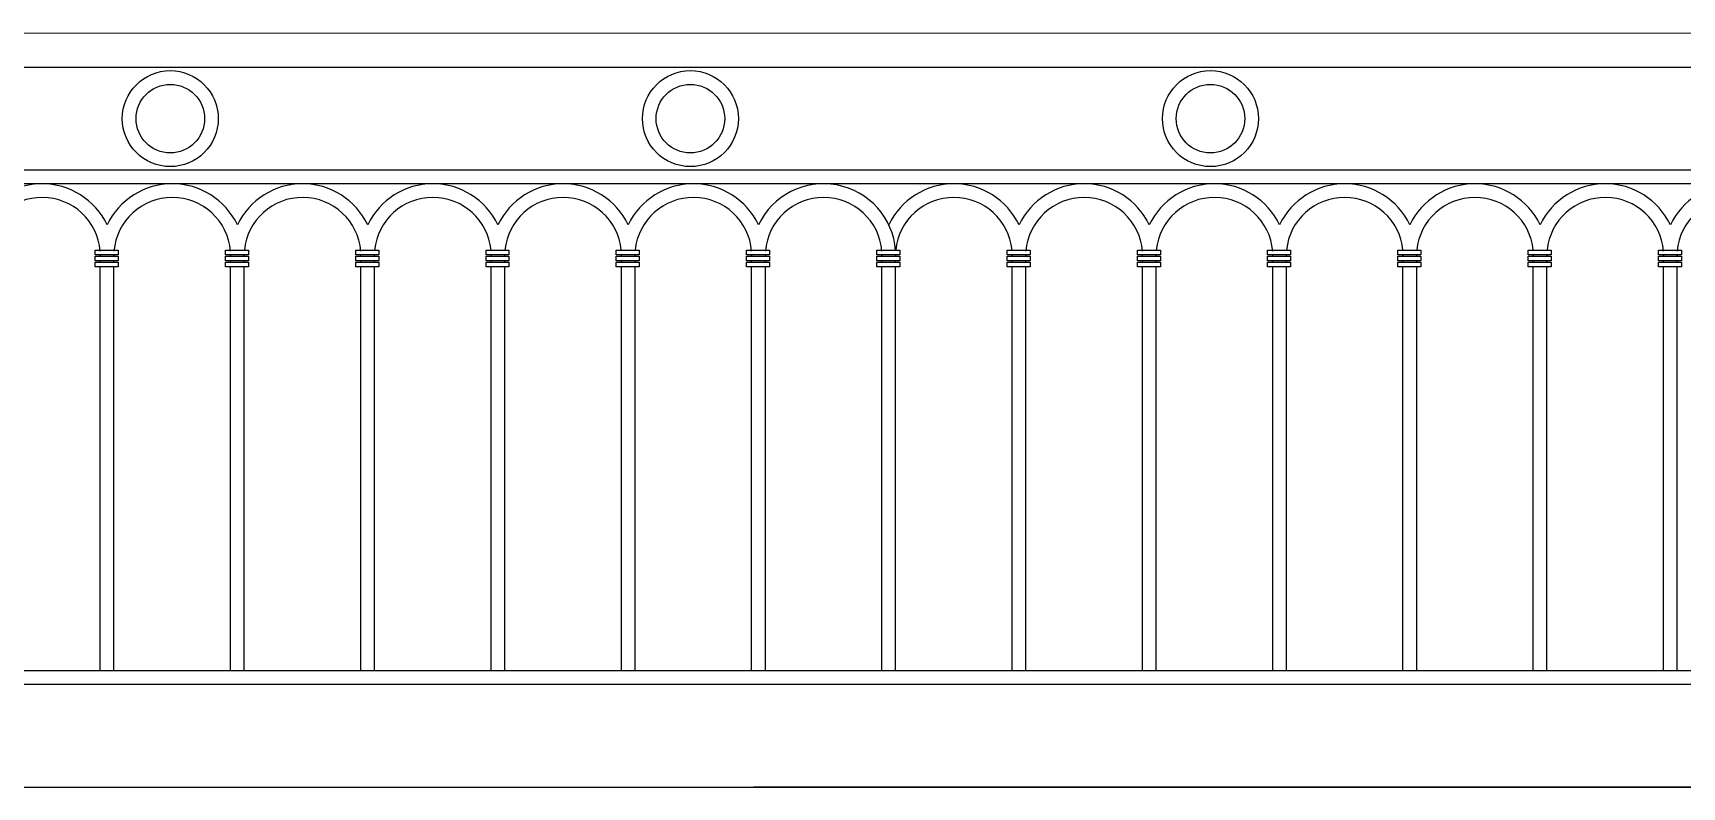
# Model space of a CAD drawing. Header units: millimetres. Extents: x -2065.59 to -2056.61, y 1261.72 to 1262.82.
# Drawn here: x -2061.407 to -2059.002, y 1261.72 to 1262.82 of the extents above; entities that cross this region are included whole.
import ezdxf

# ---------------------------------------------------------------- set-up
doc = ezdxf.new("R2010")
doc.units = ezdxf.units.MM

msp = doc.modelspace()

# ---------------------------------------------------------------- linework, layer by layer
at = {"color": 2}
for p, q in [((-2065.0173, 1262.8197), (-2056.8171, 1262.8196)), ((-2065.0173, 1262.7697), (-2056.8671, 1262.7696)), ((-2056.9171, 1262.6197), (-2065.4887, 1262.6197)), ((-2056.9371, 1262.5997), (-2065.2787, 1262.5997)), ((-2061.3087, 1262.4942), (-2061.3087, 1262.4959)), ((-2061.3087, 1262.4942), (-2061.3087, 1262.4959)), ((-2061.3087, 1262.4942), (-2061.3087, 1262.4959)), ((-2061.2887, 1262.4942), (-2061.2887, 1262.4959)), ((-2061.2887, 1262.4942), (-2061.2887, 1262.4959)), ((-2061.2887, 1262.4942), (-2061.2887, 1262.4959)), ((-2061.2887, 1262.4942), (-2061.2887, 1262.4959)), ((-2061.1187, 1262.4942), (-2061.1187, 1262.4959)), ((-2061.1187, 1262.4942), (-2061.1187, 1262.4959)), ((-2061.1187, 1262.4942), (-2061.1187, 1262.4959)), ((-2061.0987, 1262.4942), (-2061.0987, 1262.4959)), ((-2061.0987, 1262.4942), (-2061.0987, 1262.4959)), ((-2061.0987, 1262.4942), (-2061.0987, 1262.4959)), ((-2061.0987, 1262.4942), (-2061.0987, 1262.4959)), ((-2061.0987, 1262.4942), (-2061.0987, 1262.4959)), ((-2061.0987, 1262.4942), (-2061.0987, 1262.4959)), ((-2061.0987, 1262.4942), (-2061.0987, 1262.4959)), ((-2060.9287, 1262.4942), (-2060.9287, 1262.4959)), ((-2060.9287, 1262.4942), (-2060.9287, 1262.4959)), ((-2060.9287, 1262.4942), (-2060.9287, 1262.4959)), ((-2060.9087, 1262.4942), (-2060.9087, 1262.4959)), ((-2060.9087, 1262.4942), (-2060.9087, 1262.4959)), ((-2060.9087, 1262.4942), (-2060.9087, 1262.4959)), ((-2060.9087, 1262.4942), (-2060.9087, 1262.4959)), ((-2060.7387, 1262.4942), (-2060.7387, 1262.4959)), ((-2060.7387, 1262.4942), (-2060.7387, 1262.4959)), ((-2060.7387, 1262.4942), (-2060.7387, 1262.4959)), ((-2060.7187, 1262.4942), (-2060.7187, 1262.4959)), ((-2060.7187, 1262.4942), (-2060.7187, 1262.4959)), ((-2060.7187, 1262.4942), (-2060.7187, 1262.4959)), ((-2060.7187, 1262.4942), (-2060.7187, 1262.4959)), ((-2060.5487, 1262.4942), (-2060.5487, 1262.4959)), ((-2060.5487, 1262.4942), (-2060.5487, 1262.4959)), ((-2060.5487, 1262.4942), (-2060.5487, 1262.4959)), ((-2060.5287, 1262.4942), (-2060.5287, 1262.4959)), ((-2060.5287, 1262.4942), (-2060.5287, 1262.4959)), ((-2060.5287, 1262.4942), (-2060.5287, 1262.4959)), ((-2060.5287, 1262.4942), (-2060.5287, 1262.4959)), ((-2060.3587, 1262.4942), (-2060.3587, 1262.4959)), ((-2060.3587, 1262.4942), (-2060.3587, 1262.4959)), ((-2060.3587, 1262.4942), (-2060.3587, 1262.4959)), ((-2060.3387, 1262.4942), (-2060.3387, 1262.4959)), ((-2060.3387, 1262.4942), (-2060.3387, 1262.4959)), ((-2060.3387, 1262.4942), (-2060.3387, 1262.4959)), ((-2060.3387, 1262.4942), (-2060.3387, 1262.4959)), ((-2060.1687, 1262.4942), (-2060.1687, 1262.4959)), ((-2060.1687, 1262.4942), (-2060.1687, 1262.4959)), ((-2060.1687, 1262.4942), (-2060.1687, 1262.4959)), ((-2060.1687, 1262.4942), (-2060.1687, 1262.4959)), ((-2060.1687, 1262.4942), (-2060.1687, 1262.4959)), ((-2060.1687, 1262.4942), (-2060.1687, 1262.4959)), ((-2060.1487, 1262.4942), (-2060.1487, 1262.4959)), ((-2060.1487, 1262.4942), (-2060.1487, 1262.4959)), ((-2060.1487, 1262.4942), (-2060.1487, 1262.4959)), ((-2060.1487, 1262.4942), (-2060.1487, 1262.4959)), ((-2060.1487, 1262.4942), (-2060.1487, 1262.4959)), ((-2060.1487, 1262.4942), (-2060.1487, 1262.4959)), ((-2060.1487, 1262.4942), (-2060.1487, 1262.4959)), ((-2060.1487, 1262.4942), (-2060.1487, 1262.4959)), ((-2059.9787, 1262.4942), (-2059.9787, 1262.4959)), ((-2059.9787, 1262.4942), (-2059.9787, 1262.4959)), ((-2059.9787, 1262.4942), (-2059.9787, 1262.4959)), ((-2059.9787, 1262.4942), (-2059.9787, 1262.4959)), ((-2059.9787, 1262.4942), (-2059.9787, 1262.4959)), ((-2059.9787, 1262.4942), (-2059.9787, 1262.4959)), ((-2059.9787, 1262.4942), (-2059.9787, 1262.4959)), ((-2059.9787, 1262.4942), (-2059.9787, 1262.4959)), ((-2059.9787, 1262.4942), (-2059.9787, 1262.4959)), ((-2059.9587, 1262.4942), (-2059.9587, 1262.4959)), ((-2059.9587, 1262.4942), (-2059.9587, 1262.4959)), ((-2059.9587, 1262.4942), (-2059.9587, 1262.4959)), ((-2059.9587, 1262.4942), (-2059.9587, 1262.4959)), ((-2059.9587, 1262.4942), (-2059.9587, 1262.4959)), ((-2059.9587, 1262.4942), (-2059.9587, 1262.4959)), ((-2059.9587, 1262.4942), (-2059.9587, 1262.4959)), ((-2059.9587, 1262.4942), (-2059.9587, 1262.4959)), ((-2059.9587, 1262.4942), (-2059.9587, 1262.4959)), ((-2059.9587, 1262.4942), (-2059.9587, 1262.4959)), ((-2059.9587, 1262.4942), (-2059.9587, 1262.4959)), ((-2059.9587, 1262.4942), (-2059.9587, 1262.4959)), ((-2059.7887, 1262.4942), (-2059.7887, 1262.4959)), ((-2059.7887, 1262.4942), (-2059.7887, 1262.4959)), ((-2059.7887, 1262.4942), (-2059.7887, 1262.4959)), ((-2059.7687, 1262.4942), (-2059.7687, 1262.4959)), ((-2059.7687, 1262.4942), (-2059.7687, 1262.4959)), ((-2059.7687, 1262.4942), (-2059.7687, 1262.4959)), ((-2059.7687, 1262.4942), (-2059.7687, 1262.4959)), ((-2059.7687, 1262.4942), (-2059.7687, 1262.4959)), ((-2059.7687, 1262.4942), (-2059.7687, 1262.4959)), ((-2059.7687, 1262.4942), (-2059.7687, 1262.4959)), ((-2059.5987, 1262.4942), (-2059.5987, 1262.4959)), ((-2059.5987, 1262.4942), (-2059.5987, 1262.4959)), ((-2059.5987, 1262.4942), (-2059.5987, 1262.4959)), ((-2059.5787, 1262.4942), (-2059.5787, 1262.4959)), ((-2059.5787, 1262.4942), (-2059.5787, 1262.4959)), ((-2059.5787, 1262.4942), (-2059.5787, 1262.4959)), ((-2059.5787, 1262.4942), (-2059.5787, 1262.4959)), ((-2059.4087, 1262.4942), (-2059.4087, 1262.4959)), ((-2059.4087, 1262.4942), (-2059.4087, 1262.4959)), ((-2059.4087, 1262.4942), (-2059.4087, 1262.4959)), ((-2059.3887, 1262.4942), (-2059.3887, 1262.4959)), ((-2059.3887, 1262.4942), (-2059.3887, 1262.4959)), ((-2059.3887, 1262.4942), (-2059.3887, 1262.4959)), ((-2059.3887, 1262.4942), (-2059.3887, 1262.4959)), ((-2059.2187, 1262.4942), (-2059.2187, 1262.4959)), ((-2059.2187, 1262.4942), (-2059.2187, 1262.4959)), ((-2059.2187, 1262.4942), (-2059.2187, 1262.4959)), ((-2059.1987, 1262.4942), (-2059.1987, 1262.4959)), ((-2059.1987, 1262.4942), (-2059.1987, 1262.4959)), ((-2059.1987, 1262.4942), (-2059.1987, 1262.4959)), ((-2059.1987, 1262.4942), (-2059.1987, 1262.4959)), ((-2059.0287, 1262.4942), (-2059.0287, 1262.4959)), ((-2059.0287, 1262.4942), (-2059.0287, 1262.4959)), ((-2059.0287, 1262.4942), (-2059.0287, 1262.4959)), ((-2059.0087, 1262.4942), (-2059.0087, 1262.4959)), ((-2059.0087, 1262.4942), (-2059.0087, 1262.4959)), ((-2059.0087, 1262.4942), (-2059.0087, 1262.4959)), ((-2059.0087, 1262.4942), (-2059.0087, 1262.4959)), ((-2061.3087, 1262.4855), (-2061.3087, 1262.4872)), ((-2061.3087, 1262.4855), (-2061.3087, 1262.4872)), ((-2061.3087, 1262.4855), (-2061.3087, 1262.4872)), ((-2061.3087, 1261.8897), (-2061.3087, 1262.4785)), ((-2061.3087, 1261.8897), (-2061.3087, 1262.4785)), ((-2061.2887, 1262.4855), (-2061.2887, 1262.4872)), ((-2061.2887, 1262.4855), (-2061.2887, 1262.4872)), ((-2061.2887, 1262.4855), (-2061.2887, 1262.4872)), ((-2061.2887, 1262.4855), (-2061.2887, 1262.4872)), ((-2061.2887, 1262.4855), (-2061.2887, 1262.4872)), ((-2061.2887, 1261.8897), (-2061.2887, 1262.4785)), ((-2061.2887, 1261.8897), (-2061.2887, 1262.4785)), ((-2061.1187, 1262.4855), (-2061.1187, 1262.4872)), ((-2061.1187, 1262.4855), (-2061.1187, 1262.4872)), ((-2061.1187, 1262.4855), (-2061.1187, 1262.4872)), ((-2061.1187, 1261.8897), (-2061.1187, 1262.4785)), ((-2061.1187, 1261.8897), (-2061.1187, 1262.4785)), ((-2061.0987, 1262.4855), (-2061.0987, 1262.4872)), ((-2061.0987, 1262.4855), (-2061.0987, 1262.4872)), ((-2061.0987, 1262.4855), (-2061.0987, 1262.4872)), ((-2061.0987, 1262.4855), (-2061.0987, 1262.4872)), ((-2061.0987, 1262.4855), (-2061.0987, 1262.4872)), ((-2061.0987, 1262.4855), (-2061.0987, 1262.4872)), ((-2061.0987, 1262.4855), (-2061.0987, 1262.4872)), ((-2061.0987, 1262.4855), (-2061.0987, 1262.4872)), ((-2061.0987, 1261.8897), (-2061.0987, 1262.4785)), ((-2061.0987, 1261.8897), (-2061.0987, 1262.4785)), ((-2061.0987, 1261.8897), (-2061.0987, 1262.4785)), ((-2061.0987, 1261.8897), (-2061.0987, 1262.4785)), ((-2061.0987, 1261.8897), (-2061.0987, 1262.4785)), ((-2060.9287, 1262.4855), (-2060.9287, 1262.4872)), ((-2060.9287, 1262.4855), (-2060.9287, 1262.4872)), ((-2060.9287, 1262.4855), (-2060.9287, 1262.4872)), ((-2060.9287, 1261.8897), (-2060.9287, 1262.4785)), ((-2060.9287, 1261.8897), (-2060.9287, 1262.4785)), ((-2060.9087, 1262.4855), (-2060.9087, 1262.4872)), ((-2060.9087, 1262.4855), (-2060.9087, 1262.4872)), ((-2060.9087, 1262.4855), (-2060.9087, 1262.4872)), ((-2060.9087, 1262.4855), (-2060.9087, 1262.4872)), ((-2060.9087, 1262.4855), (-2060.9087, 1262.4872)), ((-2060.9087, 1261.8897), (-2060.9087, 1262.4785)), ((-2060.9087, 1261.8897), (-2060.9087, 1262.4785)), ((-2060.7387, 1262.4855), (-2060.7387, 1262.4872)), ((-2060.7387, 1262.4855), (-2060.7387, 1262.4872)), ((-2060.7387, 1262.4855), (-2060.7387, 1262.4872)), ((-2060.7387, 1261.8897), (-2060.7387, 1262.4785)), ((-2060.7387, 1261.8897), (-2060.7387, 1262.4785)), ((-2060.7187, 1262.4855), (-2060.7187, 1262.4872)), ((-2060.7187, 1262.4855), (-2060.7187, 1262.4872)), ((-2060.7187, 1262.4855), (-2060.7187, 1262.4872)), ((-2060.7187, 1262.4855), (-2060.7187, 1262.4872)), ((-2060.7187, 1262.4855), (-2060.7187, 1262.4872)), ((-2060.7187, 1261.8897), (-2060.7187, 1262.4785)), ((-2060.7187, 1261.8897), (-2060.7187, 1262.4785)), ((-2060.5487, 1262.4855), (-2060.5487, 1262.4872)), ((-2060.5487, 1262.4855), (-2060.5487, 1262.4872)), ((-2060.5487, 1262.4855), (-2060.5487, 1262.4872)), ((-2060.5487, 1261.8897), (-2060.5487, 1262.4785)), ((-2060.5487, 1261.8897), (-2060.5487, 1262.4785)), ((-2060.5287, 1262.4855), (-2060.5287, 1262.4872)), ((-2060.5287, 1262.4855), (-2060.5287, 1262.4872)), ((-2060.5287, 1262.4855), (-2060.5287, 1262.4872)), ((-2060.5287, 1262.4855), (-2060.5287, 1262.4872)), ((-2060.5287, 1262.4855), (-2060.5287, 1262.4872)), ((-2060.5287, 1261.8897), (-2060.5287, 1262.4785)), ((-2060.5287, 1261.8897), (-2060.5287, 1262.4785)), ((-2060.3587, 1262.4855), (-2060.3587, 1262.4872)), ((-2060.3587, 1262.4855), (-2060.3587, 1262.4872)), ((-2060.3587, 1262.4855), (-2060.3587, 1262.4872)), ((-2060.3587, 1261.8897), (-2060.3587, 1262.4785)), ((-2060.3587, 1261.8897), (-2060.3587, 1262.4785)), ((-2060.3387, 1262.4855), (-2060.3387, 1262.4872)), ((-2060.3387, 1262.4855), (-2060.3387, 1262.4872)), ((-2060.3387, 1262.4855), (-2060.3387, 1262.4872)), ((-2060.3387, 1262.4855), (-2060.3387, 1262.4872)), ((-2060.3387, 1262.4855), (-2060.3387, 1262.4872)), ((-2060.3387, 1261.8897), (-2060.3387, 1262.4785)), ((-2060.3387, 1261.8897), (-2060.3387, 1262.4785)), ((-2060.1687, 1262.4855), (-2060.1687, 1262.4872)), ((-2060.1687, 1262.4855), (-2060.1687, 1262.4872)), ((-2060.1687, 1262.4855), (-2060.1687, 1262.4872)), ((-2060.1687, 1262.4855), (-2060.1687, 1262.4872)), ((-2060.1687, 1262.4855), (-2060.1687, 1262.4872)), ((-2060.1687, 1262.4855), (-2060.1687, 1262.4872)), ((-2060.1687, 1261.8897), (-2060.1687, 1262.4785)), ((-2060.1687, 1261.8897), (-2060.1687, 1262.4785)), ((-2060.1687, 1261.8897), (-2060.1687, 1262.4785)), ((-2060.1687, 1261.8897), (-2060.1687, 1262.4785)), ((-2060.1487, 1262.4855), (-2060.1487, 1262.4872)), ((-2060.1487, 1262.4855), (-2060.1487, 1262.4872)), ((-2060.1487, 1262.4855), (-2060.1487, 1262.4872)), ((-2060.1487, 1262.4855), (-2060.1487, 1262.4872)), ((-2060.1487, 1262.4855), (-2060.1487, 1262.4872)), ((-2060.1487, 1262.4855), (-2060.1487, 1262.4872)), ((-2060.1487, 1262.4855), (-2060.1487, 1262.4872)), ((-2060.1487, 1262.4855), (-2060.1487, 1262.4872)), ((-2060.1487, 1262.4855), (-2060.1487, 1262.4872)), ((-2060.1487, 1262.4855), (-2060.1487, 1262.4872)), ((-2060.1487, 1261.8897), (-2060.1487, 1262.4785)), ((-2060.1487, 1261.8897), (-2060.1487, 1262.4785)), ((-2060.1487, 1261.8897), (-2060.1487, 1262.4785)), ((-2060.1487, 1261.8897), (-2060.1487, 1262.4785)), ((-2059.9787, 1262.4855), (-2059.9787, 1262.4872)), ((-2059.9787, 1262.4855), (-2059.9787, 1262.4872)), ((-2059.9787, 1262.4855), (-2059.9787, 1262.4872)), ((-2059.9787, 1262.4855), (-2059.9787, 1262.4872)), ((-2059.9787, 1262.4855), (-2059.9787, 1262.4872)), ((-2059.9787, 1262.4855), (-2059.9787, 1262.4872)), ((-2059.9787, 1262.4855), (-2059.9787, 1262.4872)), ((-2059.9787, 1262.4855), (-2059.9787, 1262.4872)), ((-2059.9787, 1262.4855), (-2059.9787, 1262.4872)), ((-2059.9787, 1261.8897), (-2059.9787, 1262.4785)), ((-2059.9787, 1261.8897), (-2059.9787, 1262.4785)), ((-2059.9787, 1261.8897), (-2059.9787, 1262.4785)), ((-2059.9787, 1261.8897), (-2059.9787, 1262.4785)), ((-2059.9787, 1261.8897), (-2059.9787, 1262.4785)), ((-2059.9787, 1261.8897), (-2059.9787, 1262.4785)), ((-2059.9587, 1262.4855), (-2059.9587, 1262.4872)), ((-2059.9587, 1262.4855), (-2059.9587, 1262.4872)), ((-2059.9587, 1262.4855), (-2059.9587, 1262.4872)), ((-2059.9587, 1262.4855), (-2059.9587, 1262.4872)), ((-2059.9587, 1262.4855), (-2059.9587, 1262.4872)), ((-2059.9587, 1262.4855), (-2059.9587, 1262.4872)), ((-2059.9587, 1262.4855), (-2059.9587, 1262.4872)), ((-2059.9587, 1262.4855), (-2059.9587, 1262.4872)), ((-2059.9587, 1262.4855), (-2059.9587, 1262.4872)), ((-2059.9587, 1262.4855), (-2059.9587, 1262.4872)), ((-2059.9587, 1262.4855), (-2059.9587, 1262.4872)), ((-2059.9587, 1262.4855), (-2059.9587, 1262.4872)), ((-2059.9587, 1262.4855), (-2059.9587, 1262.4872)), ((-2059.9587, 1262.4855), (-2059.9587, 1262.4872)), ((-2059.9587, 1262.4855), (-2059.9587, 1262.4872)), ((-2059.9587, 1261.8897), (-2059.9587, 1262.4785)), ((-2059.9587, 1261.8897), (-2059.9587, 1262.4785)), ((-2059.9587, 1261.8897), (-2059.9587, 1262.4785)), ((-2059.9587, 1261.8897), (-2059.9587, 1262.4785)), ((-2059.9587, 1261.8897), (-2059.9587, 1262.4785)), ((-2059.9587, 1261.8897), (-2059.9587, 1262.4785)), ((-2059.7887, 1262.4855), (-2059.7887, 1262.4872)), ((-2059.7887, 1262.4855), (-2059.7887, 1262.4872)), ((-2059.7887, 1262.4855), (-2059.7887, 1262.4872)), ((-2059.7887, 1261.8897), (-2059.7887, 1262.4785)), ((-2059.7887, 1261.8897), (-2059.7887, 1262.4785)), ((-2059.7687, 1262.4855), (-2059.7687, 1262.4872)), ((-2059.7687, 1262.4855), (-2059.7687, 1262.4872)), ((-2059.7687, 1262.4855), (-2059.7687, 1262.4872)), ((-2059.7687, 1262.4855), (-2059.7687, 1262.4872)), ((-2059.7687, 1262.4855), (-2059.7687, 1262.4872)), ((-2059.7687, 1262.4855), (-2059.7687, 1262.4872)), ((-2059.7687, 1262.4855), (-2059.7687, 1262.4872)), ((-2059.7687, 1262.4855), (-2059.7687, 1262.4872)), ((-2059.7687, 1261.8897), (-2059.7687, 1262.4785)), ((-2059.7687, 1261.8897), (-2059.7687, 1262.4785)), ((-2059.7687, 1261.8897), (-2059.7687, 1262.4785)), ((-2059.7687, 1261.8897), (-2059.7687, 1262.4785)), ((-2059.7687, 1261.8897), (-2059.7687, 1262.4785)), ((-2059.5987, 1262.4855), (-2059.5987, 1262.4872)), ((-2059.5987, 1262.4855), (-2059.5987, 1262.4872)), ((-2059.5987, 1262.4855), (-2059.5987, 1262.4872)), ((-2059.5987, 1261.8897), (-2059.5987, 1262.4785)), ((-2059.5987, 1261.8897), (-2059.5987, 1262.4785)), ((-2059.5787, 1262.4855), (-2059.5787, 1262.4872)), ((-2059.5787, 1262.4855), (-2059.5787, 1262.4872)), ((-2059.5787, 1262.4855), (-2059.5787, 1262.4872)), ((-2059.5787, 1262.4855), (-2059.5787, 1262.4872)), ((-2059.5787, 1262.4855), (-2059.5787, 1262.4872)), ((-2059.5787, 1261.8897), (-2059.5787, 1262.4785)), ((-2059.5787, 1261.8897), (-2059.5787, 1262.4785)), ((-2059.4087, 1262.4855), (-2059.4087, 1262.4872)), ((-2059.4087, 1262.4855), (-2059.4087, 1262.4872)), ((-2059.4087, 1262.4855), (-2059.4087, 1262.4872)), ((-2059.4087, 1261.8897), (-2059.4087, 1262.4785)), ((-2059.4087, 1261.8897), (-2059.4087, 1262.4785)), ((-2059.3887, 1262.4855), (-2059.3887, 1262.4872)), ((-2059.3887, 1262.4855), (-2059.3887, 1262.4872)), ((-2059.3887, 1262.4855), (-2059.3887, 1262.4872)), ((-2059.3887, 1262.4855), (-2059.3887, 1262.4872)), ((-2059.3887, 1262.4855), (-2059.3887, 1262.4872)), ((-2059.3887, 1261.8897), (-2059.3887, 1262.4785)), ((-2059.3887, 1261.8897), (-2059.3887, 1262.4785)), ((-2059.2187, 1262.4855), (-2059.2187, 1262.4872)), ((-2059.2187, 1262.4855), (-2059.2187, 1262.4872)), ((-2059.2187, 1262.4855), (-2059.2187, 1262.4872)), ((-2059.2187, 1261.8897), (-2059.2187, 1262.4785)), ((-2059.2187, 1261.8897), (-2059.2187, 1262.4785)), ((-2059.1987, 1262.4855), (-2059.1987, 1262.4872)), ((-2059.1987, 1262.4855), (-2059.1987, 1262.4872)), ((-2059.1987, 1262.4855), (-2059.1987, 1262.4872)), ((-2059.1987, 1262.4855), (-2059.1987, 1262.4872)), ((-2059.1987, 1262.4855), (-2059.1987, 1262.4872)), ((-2059.1987, 1261.8897), (-2059.1987, 1262.4785)), ((-2059.1987, 1261.8897), (-2059.1987, 1262.4785)), ((-2059.0287, 1262.4855), (-2059.0287, 1262.4872)), ((-2059.0287, 1262.4855), (-2059.0287, 1262.4872)), ((-2059.0287, 1262.4855), (-2059.0287, 1262.4872)), ((-2059.0287, 1261.8897), (-2059.0287, 1262.4785)), ((-2059.0287, 1261.8897), (-2059.0287, 1262.4785)), ((-2059.0087, 1262.4855), (-2059.0087, 1262.4872)), ((-2059.0087, 1262.4855), (-2059.0087, 1262.4872)), ((-2059.0087, 1262.4855), (-2059.0087, 1262.4872)), ((-2059.0087, 1262.4855), (-2059.0087, 1262.4872)), ((-2059.0087, 1262.4855), (-2059.0087, 1262.4872)), ((-2059.0087, 1261.8897), (-2059.0087, 1262.4785)), ((-2059.0087, 1261.8897), (-2059.0087, 1262.4785)), ((-2065.4887, 1261.8697), (-2056.9171, 1261.8697)), ((-2064.3287, 1261.8897), (-2056.9371, 1261.8897)), ((-2065.5887, 1261.7196), (-2056.9757, 1261.7196)), ((-2061.3411, 1261.7196), (-2056.9757, 1261.7196)), ((-2056.6118, 1261.7196), (-2060.3553, 1261.7196))]:
    msp.add_line(p, q, dxfattribs=at)
for points in [[(-2061.3161, 1262.5029), (-2061.2826, 1262.5029), (-2061.2826, 1262.4959), (-2061.3161, 1262.4959)], [(-2061.3161, 1262.4942), (-2061.2826, 1262.4942), (-2061.2826, 1262.4872), (-2061.3161, 1262.4872)], [(-2061.1261, 1262.5029), (-2061.0926, 1262.5029), (-2061.0926, 1262.4959), (-2061.1261, 1262.4959)], [(-2061.1261, 1262.4942), (-2061.0926, 1262.4942), (-2061.0926, 1262.4872), (-2061.1261, 1262.4872)], [(-2060.9361, 1262.5029), (-2060.9026, 1262.5029), (-2060.9026, 1262.4959), (-2060.9361, 1262.4959)], [(-2060.9361, 1262.4942), (-2060.9026, 1262.4942), (-2060.9026, 1262.4872), (-2060.9361, 1262.4872)], [(-2060.7461, 1262.5029), (-2060.7126, 1262.5029), (-2060.7126, 1262.4959), (-2060.7461, 1262.4959)], [(-2060.7461, 1262.4942), (-2060.7126, 1262.4942), (-2060.7126, 1262.4872), (-2060.7461, 1262.4872)], [(-2060.5561, 1262.5029), (-2060.5226, 1262.5029), (-2060.5226, 1262.4959), (-2060.5561, 1262.4959)], [(-2060.5561, 1262.4942), (-2060.5226, 1262.4942), (-2060.5226, 1262.4872), (-2060.5561, 1262.4872)], [(-2060.3661, 1262.5029), (-2060.3326, 1262.5029), (-2060.3326, 1262.4959), (-2060.3661, 1262.4959)], [(-2060.3661, 1262.4942), (-2060.3326, 1262.4942), (-2060.3326, 1262.4872), (-2060.3661, 1262.4872)], [(-2060.1761, 1262.5029), (-2060.1426, 1262.5029), (-2060.1426, 1262.4959), (-2060.1761, 1262.4959)], [(-2060.1761, 1262.5029), (-2060.1426, 1262.5029), (-2060.1426, 1262.4959), (-2060.1761, 1262.4959)], [(-2060.1761, 1262.4942), (-2060.1426, 1262.4942), (-2060.1426, 1262.4872), (-2060.1761, 1262.4872)], [(-2060.1761, 1262.4942), (-2060.1426, 1262.4942), (-2060.1426, 1262.4872), (-2060.1761, 1262.4872)], [(-2059.9861, 1262.5029), (-2059.9526, 1262.5029), (-2059.9526, 1262.4959), (-2059.9861, 1262.4959)], [(-2059.9861, 1262.5029), (-2059.9526, 1262.5029), (-2059.9526, 1262.4959), (-2059.9861, 1262.4959)], [(-2059.9861, 1262.5029), (-2059.9526, 1262.5029), (-2059.9526, 1262.4959), (-2059.9861, 1262.4959)], [(-2059.9861, 1262.4942), (-2059.9526, 1262.4942), (-2059.9526, 1262.4872), (-2059.9861, 1262.4872)], [(-2059.9861, 1262.4942), (-2059.9526, 1262.4942), (-2059.9526, 1262.4872), (-2059.9861, 1262.4872)], [(-2059.9861, 1262.4942), (-2059.9526, 1262.4942), (-2059.9526, 1262.4872), (-2059.9861, 1262.4872)], [(-2059.7961, 1262.5029), (-2059.7626, 1262.5029), (-2059.7626, 1262.4959), (-2059.7961, 1262.4959)], [(-2059.7961, 1262.4942), (-2059.7626, 1262.4942), (-2059.7626, 1262.4872), (-2059.7961, 1262.4872)], [(-2059.6061, 1262.5029), (-2059.5726, 1262.5029), (-2059.5726, 1262.4959), (-2059.6061, 1262.4959)], [(-2059.6061, 1262.4942), (-2059.5726, 1262.4942), (-2059.5726, 1262.4872), (-2059.6061, 1262.4872)], [(-2059.4161, 1262.5029), (-2059.3826, 1262.5029), (-2059.3826, 1262.4959), (-2059.4161, 1262.4959)], [(-2059.4161, 1262.4942), (-2059.3826, 1262.4942), (-2059.3826, 1262.4872), (-2059.4161, 1262.4872)], [(-2059.2261, 1262.5029), (-2059.1926, 1262.5029), (-2059.1926, 1262.4959), (-2059.2261, 1262.4959)], [(-2059.2261, 1262.4942), (-2059.1926, 1262.4942), (-2059.1926, 1262.4872), (-2059.2261, 1262.4872)], [(-2059.0361, 1262.5029), (-2059.0026, 1262.5029), (-2059.0026, 1262.4959), (-2059.0361, 1262.4959)], [(-2059.0361, 1262.4942), (-2059.0026, 1262.4942), (-2059.0026, 1262.4872), (-2059.0361, 1262.4872)], [(-2061.3161, 1262.4855), (-2061.2826, 1262.4855), (-2061.2826, 1262.4785), (-2061.3161, 1262.4785)], [(-2061.1261, 1262.4855), (-2061.0926, 1262.4855), (-2061.0926, 1262.4785), (-2061.1261, 1262.4785)], [(-2060.9361, 1262.4855), (-2060.9026, 1262.4855), (-2060.9026, 1262.4785), (-2060.9361, 1262.4785)], [(-2060.7461, 1262.4855), (-2060.7126, 1262.4855), (-2060.7126, 1262.4785), (-2060.7461, 1262.4785)], [(-2060.5561, 1262.4855), (-2060.5226, 1262.4855), (-2060.5226, 1262.4785), (-2060.5561, 1262.4785)], [(-2060.3661, 1262.4855), (-2060.3326, 1262.4855), (-2060.3326, 1262.4785), (-2060.3661, 1262.4785)], [(-2060.1761, 1262.4855), (-2060.1426, 1262.4855), (-2060.1426, 1262.4785), (-2060.1761, 1262.4785)], [(-2060.1761, 1262.4855), (-2060.1426, 1262.4855), (-2060.1426, 1262.4785), (-2060.1761, 1262.4785)], [(-2059.9861, 1262.4855), (-2059.9526, 1262.4855), (-2059.9526, 1262.4785), (-2059.9861, 1262.4785)], [(-2059.9861, 1262.4855), (-2059.9526, 1262.4855), (-2059.9526, 1262.4785), (-2059.9861, 1262.4785)], [(-2059.9861, 1262.4855), (-2059.9526, 1262.4855), (-2059.9526, 1262.4785), (-2059.9861, 1262.4785)], [(-2059.7961, 1262.4855), (-2059.7626, 1262.4855), (-2059.7626, 1262.4785), (-2059.7961, 1262.4785)], [(-2059.6061, 1262.4855), (-2059.5726, 1262.4855), (-2059.5726, 1262.4785), (-2059.6061, 1262.4785)], [(-2059.4161, 1262.4855), (-2059.3826, 1262.4855), (-2059.3826, 1262.4785), (-2059.4161, 1262.4785)], [(-2059.2261, 1262.4855), (-2059.1926, 1262.4855), (-2059.1926, 1262.4785), (-2059.2261, 1262.4785)], [(-2059.0361, 1262.4855), (-2059.0026, 1262.4855), (-2059.0026, 1262.4785), (-2059.0361, 1262.4785)]]:
    msp.add_lwpolyline(points, close=True, dxfattribs=at)
for centre, radius in [((-2061.2066, 1262.6947), 0.07), ((-2061.2066, 1262.6947), 0.07), ((-2060.448, 1262.6947), 0.07), ((-2060.448, 1262.6947), 0.07), ((-2059.6895, 1262.6947), 0.07), ((-2059.6895, 1262.6947), 0.07), ((-2061.2066, 1262.6947), 0.05), ((-2061.2066, 1262.6947), 0.05), ((-2060.448, 1262.6947), 0.05), ((-2060.448, 1262.6947), 0.05), ((-2059.6895, 1262.6947), 0.05), ((-2059.6895, 1262.6947), 0.05)]:
    msp.add_circle(centre, radius, dxfattribs=at)
for centre, radius, start, end in [((-2061.3937, 1262.4944), 0.1053, 25.5498, 154.4502), ((-2061.2037, 1262.4944), 0.1053, 25.5498, 154.4502), ((-2061.0137, 1262.4944), 0.1053, 25.5498, 154.4502), ((-2060.8237, 1262.4944), 0.1053, 25.5498, 154.4502), ((-2060.6337, 1262.4944), 0.1053, 25.5498, 154.4502), ((-2060.4437, 1262.4944), 0.1053, 25.5498, 154.4502), ((-2060.2537, 1262.4944), 0.1053, 4.3023, 154.4502), ((-2060.0637, 1262.4944), 0.1053, 25.5498, 154.4502), ((-2059.8737, 1262.4944), 0.1053, 25.5498, 154.4502), ((-2059.6837, 1262.4944), 0.1053, 25.5498, 154.4502), ((-2059.4937, 1262.4944), 0.1053, 25.5498, 154.4502), ((-2059.3037, 1262.4944), 0.1053, 25.5498, 154.4502), ((-2059.1137, 1262.4944), 0.1053, 25.5498, 154.4502), ((-2058.9237, 1262.4944), 0.1053, 25.5498, 154.4502), ((-2061.3937, 1262.4944), 0.0853, 4.7804, 174.2663), ((-2061.2037, 1262.4944), 0.0853, 4.7804, 175.2171), ((-2061.0137, 1262.4944), 0.0853, 4.7804, 174.2663), ((-2060.8237, 1262.4944), 0.0853, 5.7337, 174.2663), ((-2060.6337, 1262.4944), 0.0853, 5.7337, 174.2663), ((-2060.4437, 1262.4944), 0.0853, 4.7804, 174.2663), ((-2060.2537, 1262.4944), 0.0853, 4.7804, 175.2171), ((-2060.0637, 1262.4944), 0.0853, 5.7337, 174.2663), ((-2059.8737, 1262.4944), 0.0853, 4.7804, 175.2171), ((-2059.6837, 1262.4944), 0.0853, 4.7804, 174.2663), ((-2059.4937, 1262.4944), 0.0853, 5.7337, 174.2663), ((-2059.3037, 1262.4944), 0.0853, 5.7337, 174.2663), ((-2059.1137, 1262.4944), 0.0853, 4.7804, 174.2663), ((-2058.9237, 1262.4944), 0.0853, 4.7804, 175.2171), ((-2061.3937, 1262.4944), 0.0853, 359.8744, 1.0329), ((-2061.2037, 1262.4944), 0.0853, 178.9671, 180.1256), ((-2061.2037, 1262.4944), 0.0853, 359.8744, 1.0329), ((-2061.2037, 1262.4944), 0.1053, 4.3023, 4.642), ((-2061.2037, 1262.4944), 0.1053, 359.8982, 0.8367), ((-2061.0137, 1262.4944), 0.1053, 4.3023, 4.642), ((-2060.8237, 1262.4944), 0.0853, 359.8744, 1.0329), ((-2060.6337, 1262.4944), 0.0853, 178.9671, 180.1256), ((-2060.6337, 1262.4944), 0.0853, 359.8744, 1.0329), ((-2060.4437, 1262.4944), 0.0853, 178.9671, 180.1256), ((-2060.4437, 1262.4944), 0.0853, 359.8744, 1.0329), ((-2060.2537, 1262.4944), 0.0853, 178.9671, 180.1256), ((-2060.2537, 1262.4944), 0.0853, 359.8744, 1.0329), ((-2060.2537, 1262.4944), 0.0853, 359.8744, 1.0329), ((-2060.0637, 1262.4944), 0.0853, 178.9671, 180.1256), ((-2060.2537, 1262.4944), 0.1053, 359.8982, 0.8367), ((-2060.0637, 1262.4944), 0.0853, 359.8744, 1.0329), ((-2060.0637, 1262.4944), 0.0853, 359.8744, 1.0329), ((-2060.0637, 1262.4944), 0.0853, 359.8744, 1.0329), ((-2059.8737, 1262.4944), 0.0853, 178.9671, 180.1256), ((-2059.8737, 1262.4944), 0.0853, 178.9671, 180.1256), ((-2059.8737, 1262.4944), 0.0853, 178.9671, 180.1256), ((-2059.8737, 1262.4944), 0.0853, 359.8744, 1.0329), ((-2059.8737, 1262.4944), 0.1053, 4.3023, 4.642), ((-2059.8737, 1262.4944), 0.1053, 359.8982, 0.8367), ((-2059.6837, 1262.4944), 0.1053, 4.3023, 4.642), ((-2059.4937, 1262.4944), 0.0853, 359.8744, 1.0329), ((-2059.3037, 1262.4944), 0.0853, 178.9671, 180.1256), ((-2059.3037, 1262.4944), 0.0853, 359.8744, 1.0329), ((-2059.1137, 1262.4944), 0.0853, 178.9671, 180.1256), ((-2059.1137, 1262.4944), 0.0853, 359.8744, 1.0329), ((-2058.9237, 1262.4944), 0.0853, 178.9671, 180.1256), ((-2061.3937, 1262.4944), 0.0853, 355.2184, 355.2196), ((-2061.3937, 1262.4944), 0.0853, 355.2184, 355.2196), ((-2061.2037, 1262.4944), 0.0853, 355.2184, 355.2196), ((-2061.2037, 1262.4944), 0.0853, 355.2184, 355.2196), ((-2061.2037, 1262.4944), 0.1053, 355.6966, 356.095), ((-2061.0137, 1262.4944), 0.0853, 355.2184, 355.2196), ((-2060.8237, 1262.4944), 0.0853, 355.2184, 355.2196), ((-2060.8237, 1262.4944), 0.0853, 355.2184, 355.2196), ((-2060.6337, 1262.4944), 0.0853, 355.2184, 355.2196), ((-2060.6337, 1262.4944), 0.0853, 355.2184, 355.2196), ((-2060.4437, 1262.4944), 0.0853, 355.2184, 355.2196), ((-2060.4437, 1262.4944), 0.0853, 355.2184, 355.2196), ((-2060.2537, 1262.4944), 0.0853, 355.2184, 355.2196), ((-2060.2537, 1262.4944), 0.0853, 355.2184, 355.2196), ((-2060.2537, 1262.4944), 0.0853, 355.2184, 355.2196), ((-2060.2537, 1262.4944), 0.0853, 355.2184, 355.2196), ((-2060.2537, 1262.4944), 0.1053, 355.6966, 356.095), ((-2060.0637, 1262.4944), 0.0853, 355.2184, 355.2196), ((-2060.0637, 1262.4944), 0.0853, 355.2184, 355.2196), ((-2060.0637, 1262.4944), 0.0853, 355.2184, 355.2196), ((-2060.0637, 1262.4944), 0.0853, 355.2184, 355.2196), ((-2060.0637, 1262.4944), 0.0853, 355.2184, 355.2196), ((-2060.0637, 1262.4944), 0.0853, 355.2184, 355.2196), ((-2059.8737, 1262.4944), 0.0853, 355.2184, 355.2196), ((-2059.8737, 1262.4944), 0.0853, 355.2184, 355.2196), ((-2059.8737, 1262.4944), 0.1053, 355.6966, 356.095), ((-2059.6837, 1262.4944), 0.0853, 355.2184, 355.2196), ((-2059.4937, 1262.4944), 0.0853, 355.2184, 355.2196), ((-2059.4937, 1262.4944), 0.0853, 355.2184, 355.2196), ((-2059.3037, 1262.4944), 0.0853, 355.2184, 355.2196), ((-2059.3037, 1262.4944), 0.0853, 355.2184, 355.2196), ((-2059.1137, 1262.4944), 0.0853, 355.2184, 355.2196), ((-2059.1137, 1262.4944), 0.0853, 355.2184, 355.2196)]:
    msp.add_arc(centre, radius, start, end, dxfattribs=at)

doc.saveas('drawing.dxf')
